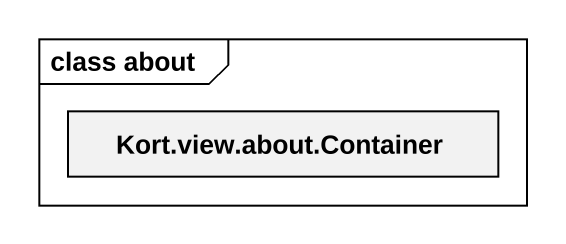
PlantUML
@startuml
mainframe class about
hide circle
hide empty members
class "Kort.view.about.Container" as Kort_view_about_Container
@enduml
